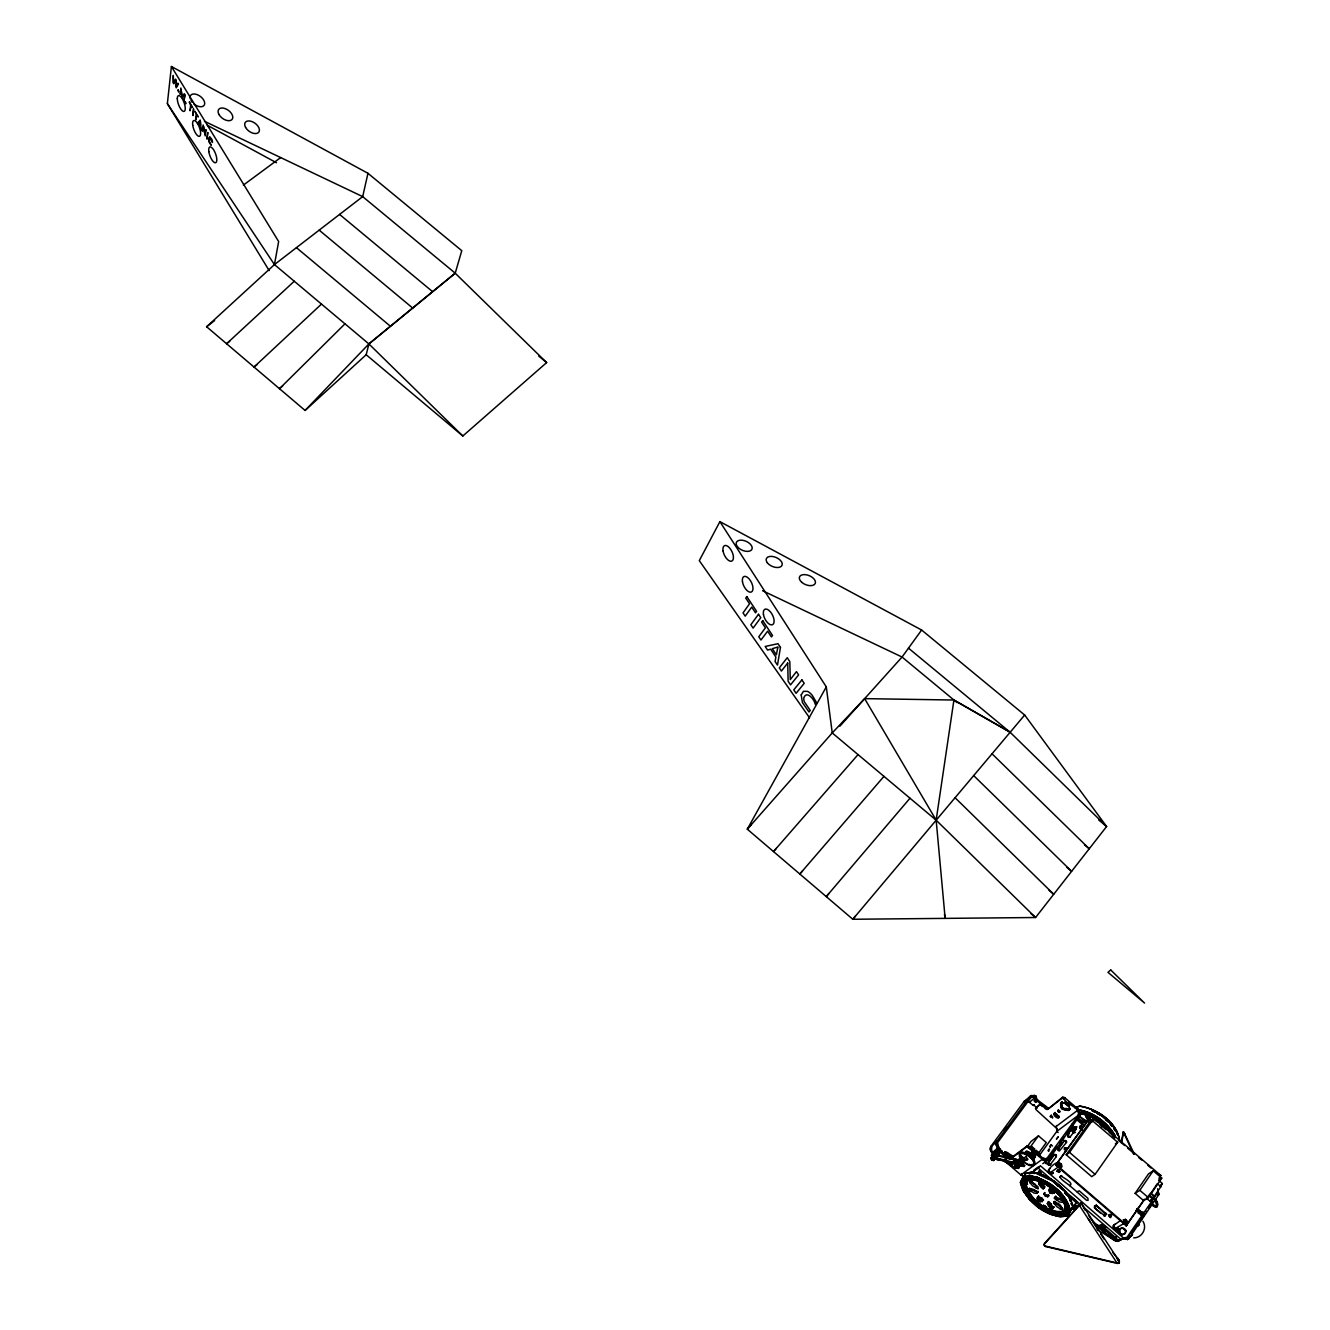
<?xml version="1.0" encoding="UTF-8"?>
<svg xmlns="http://www.w3.org/2000/svg" width="1330" height="1330" viewBox="0 0 1330 1330"><rect width="100%" height="100%" fill="white"/><g stroke="black" fill="none" stroke-linecap="round" stroke-linejoin="round"><path stroke-width="1.5" d="M1005.929 1159.261L1006.311 1160.608M1015.804 1165.296C1015.422 1158.979 1023.718 1164.066 1020.675 1165.895L1022.97 1164.049L1022.122 1162.902M1017.101 1163.052L1017.783 1164.531M1143.684 1200.674L1135.122 1193.342L1148.488 1173.908L1153.21 1170.816L1161.755 1178.114L1148.405 1197.665L1143.684 1200.674L1126.211 1225.728L1126.227 1223.8M1126.178 1221.023C1125.13 1225.844 1128.206 1219.677 1124.332 1219.909M991.482 1149.652L991.515 1148.289L991.482 1149.469M1016.785 1166.61L1018.863 1167.457L1020.742 1163.767M1021.989 1163.285L1019.927 1160.342L1014.707 1158.846M1032.313 1157.798L1030.484 1155.288L1026.361 1153.592C1029.353 1152.212 1032.778 1159.112 1032.329 1157.848M1021.124 1162.021L1021.839 1163.052M992.878 1157.582L992.895 1155.188M1019.196 1167.208L1017.55 1164.947M1152.445 1198.546L1151.115 1199.394M1017.832 1161.921L1018.148 1164.415M1121.622 1238.795L1128.405 1239.211L1158.829 1194.589L1157.782 1190.317M1148.904 1195.421L1147.657 1197.349M1019.827 1155.554L1019.877 1153.476L1021.59 1152.345C1027.142 1151.979 1039.545 1160.758 1032.479 1165.828L1029.753 1165.546L1023.186 1161.688L1028.622 1165.03M1028.007 1159.228L1026.178 1159.378L1027.458 1158.38M1019.495 1160.658L1020.991 1162.453M1075.172 1206.925L1074.507 1204.598M1075.82 1206.011L1073.642 1205.678M1157.782 1195.321L1158.912 1194.34L1158.463 1192.328M1020.659 1163.833L1020.692 1164.764L1018.448 1163.418M175.66 82.643L175.66 80.199L173.798 83.79L173.116 82.643L173.266 75.428L173.648 82.693L175.494 79.118L176.225 80.315L176.242 87.847L178.436 84.006L177.921 83.142L176.109 86.766L176.092 84.405M1066.477 1142.42C1067.458 1139.793 1062.105 1140.641 1065.147 1140.957L1066.477 1142.42L1059.412 1150.949L1058.364 1148.954L1064.366 1140.625M1040.476 1185.778L1042.604 1182.038L1041.905 1182.536L1041.257 1183.451L1043.884 1181.572M1115.82 1237.831L1114.257 1238.047L1098.946 1225.03M1076.219 1127.524L1075.704 1129.27L1074.341 1127.075M1056.352 1155.172L1055.821 1156.917L1055.471 1155.039L1053.709 1155.105L1047.974 1163.068L1048.339 1164.964L1050.584 1164.548L1048.821 1164.615L1048.306 1163.052L1054.507 1154.473M1142.304 1218.912L1142.337 1218.23M1020.858 1158.397L1019.96 1153.326L1021.59 1152.345C1027.192 1152.761 1034.674 1157.316 1034.723 1163.484M1026.261 1157.682L1027.392 1159.211M1048.107 1150.766C1051.831 1147.973 1047.209 1148.555 1048.772 1151.348M1116.402 1228.222L1117.499 1229.319L1114.291 1229.053L1113.227 1225.678L1119.993 1220.874M269.175 270.622L167.364 103.624L171.404 66.5L367.961 173.299L461.776 250.688L455.209 273.215L368.892 343.921L305.085 410.455L206.616 326.748L274.446 264.587L362.691 196.624L367.961 173.299M1088.522 1119.927L1088.638 1121.822M1058.713 1213.259C1043.884 1210.799 1028.04 1199.826 1025.031 1184.448M1034.208 1164.216L1033.127 1160.242L1030.667 1157.433L1024.133 1153.442L1019.428 1154.041L1020.193 1158.896M1038.165 1196.385L1038.979 1199.411L1043.551 1200.059M1057.051 1164.398L1057.383 1164.432C1064.283 1160.824 1058.464 1169.802 1059.611 1162.919M1059.943 1171.531L1058.929 1169.602L1056.984 1171.082M1017.766 1163.733L1018.198 1161.938L1021.191 1162.287M1059.278 1162.353C1054.74 1161.622 1041.706 1173.808 1052.629 1173.575M994.624 1154.457L996.054 1155.172M1055.588 1191.697L1050.933 1191.065L1050.135 1188.006M1081.972 1130.284L1079.594 1127.508L1081.822 1125.097M1095.737 1225.412L1115.97 1241.123L1118.43 1241.256L1124.149 1237.831L1128.621 1238.862L1126.543 1238.878C1122.57 1235.67 1120.226 1241.788 1116.601 1240.175L1119.079 1240.325L1117.981 1241.422L1115.172 1240.757L1097.2 1229.452M944.45 914.375L945.148 918.382L936.154 820.144L953.926 700.029L864.65 698.632L832.231 732.93L747.294 829.188L852.813 919.263L1035.571 917.517L1106.61 826.512L1024.665 715.025L921.624 630.021L719.896 521.626L699.297 560.645L809.554 717.801M1127.574 1221.505L1127.059 1223.151M1118.979 1230.533L1119.062 1232.029L1119.877 1228.737L1122.503 1228.305M1119.494 1230.2C1120.093 1240.624 1131.98 1229.402 1121.622 1227.873L1120.591 1228.421M1119.594 1229.502C1117.699 1235.387 1127.74 1236.385 1125.147 1230.1M1077.25 1191.663L1079.212 1190.815L1087.907 1198.297L1088.106 1200.375L1086.51 1200.275L1077.416 1192.295M1121.572 1143.152L1123.634 1131.73L1134.34 1154.141M1053.327 1172.711L1051.864 1172.894L1053.277 1172.661M1121.29 1141.522L1123.468 1131.78M1021.773 1162.054L1021.191 1161.306L1022.97 1164.049M1138.513 1223.101L1131.049 1233.575M455.209 273.215L546.63 362.591L462.823 435.991L368.892 343.921L274.446 264.587L278.652 241.528L171.404 66.5M1025.081 1152.611L1026.876 1151.265L1030.9 1152.911L1034.141 1156.385L1034.092 1158.912L1032.762 1159.228L1034.092 1158.912M1122.271 1238.812L1124.149 1237.831A7.564 6.268 56.3 0 1 1127.042 1237.698L1127.275 1237.748M1060.542 1103.983L1061.922 1101.689L1061.523 1106.427C1059.811 1111.764 1067.658 1108.705 1070.351 1108.888M1061.423 1102.753L1061.922 1101.689M1024.067 1157.748L1024.632 1158.596M996.569 1154.955L1007.425 1157.167L1007.126 1158.43L1004.915 1160.142L997.018 1158.098L995.389 1156.352L997.367 1156.867L998.099 1154.806M1058.397 1148.887L1058.447 1150.101M994.358 1156.485C996.951 1158.181 992.28 1154.29 992.396 1156.418M996.868 1156.169L991.316 1155.221L993.078 1157.981L992.629 1155.637L995.621 1157.649M305.085 410.455L366.182 354.744L368.909 343.905L455.226 273.182L362.691 196.624L204.521 121.313M1021.689 1162.52L1019.445 1164.964M1017.999 1163.451L1017.849 1161.755M1020.01 1163.318L1020.908 1163.6L1013.527 1160.259L1017.616 1164.315L1014.624 1164.116L1006.644 1162.054L1005.497 1160.292L1006.178 1157.931L1008.007 1157.316L1015.987 1159.361L1017.051 1160.209L1006.178 1157.931L1006.461 1159.544M1017.932 1163.368L1018.082 1163.916M1007.475 1160.791L1006.062 1161.905L1004.915 1160.142L1005.596 1157.782L1007.425 1157.167L1006.045 1158.896M1013.826 1161.107L1014.158 1159.976M1105.23 1215.553L1104.848 1213.642L1096.386 1205.379M993.976 1155.587L992.812 1157.05M996.004 1152.445L997.217 1152.379M1126.626 1221.771C1123.833 1221.672 1123.218 1219.643 1126.227 1222.104C1128.621 1219.843 1123.218 1218.28 1123.75 1221.422M1058.331 1164.648C1059.827 1160.807 1063.568 1166.476 1059.511 1166.327M1059.495 1163.717L1059.229 1165.413L1060.825 1165.911M1061.689 1166.975L1059.545 1163.717M1038.048 1196.601L1036.918 1198.829L1037.816 1201.007L1042.404 1201.672L1042.687 1199.211L1040.642 1197.449L1037.483 1197.416L1037.816 1201.007L1040.525 1201.938M1038.63 1195.803L1038.979 1199.411L1041.673 1200.325M1050.018 1188.222L1048.871 1190.483L1049.769 1192.694L1054.424 1193.326L1054.74 1190.832L1052.678 1189.053L1049.453 1189.037L1049.769 1192.694L1052.512 1193.625M1020.06 1158.497L1020.875 1157.366L1023.834 1159.029M1064.499 1147.94L1066.444 1149.918L1064.981 1147.74M1033.942 1100.575C1038.165 1105.363 1033.393 1099.079 1035.405 1099.627M1034.64 1099.627L1035.987 1102.304M1014.524 1165.446C1019.196 1167.939 1013.194 1162.719 1014.857 1166.476M1014.873 1166.493L1016.635 1166.726M1059.295 1117.034L1055.804 1115.172L1054.989 1112.462L1054.108 1113.676L1055.987 1117.3L1058.397 1118.247L1059.262 1116.502M1088.189 1120.641L1086.095 1116.685L1087.824 1113.875L1087.225 1115.338L1089.553 1119.345M1021.041 1161.09L1019.545 1161.04L1020.609 1161.073M1101.739 1126.826L1101.506 1123.119L1097.666 1122.304M1103.468 1123.784L1102.853 1125.263L1100.908 1125.629M1034.191 1151.963L1035.638 1152.279L1036.303 1150.45L1039.395 1153.11C1039.362 1155.521 1036.037 1154.623 1037.949 1153.16L1035.721 1151.248M1047.641 1109.386L1061.689 1098.497A2.278 1.064 37.1 0 1 1064.283 1099.295C1067.076 1104.964 1080.741 1107.441 1078.331 1115.288L1046.594 1158.846L1042.92 1158.214L1029.653 1146.809A2.311 1.031 37.5 0 0 1027.059 1145.961L1013.261 1156.385L1007.558 1152.811A2.278 0.998 37.8 0 0 1005.031 1151.963L1004.117 1153.21A2.278 0.998 37.8 0 1 1006.644 1154.058L1012.346 1157.632L1026.145 1147.225A2.311 1.031 37.6 0 1 1028.738 1148.089L1044.033 1160.641L1048.888 1159.228L1080.409 1114.773L1078.281 1109.253L1065.18 1098.065A2.278 1.064 37.1 0 0 1062.587 1097.267L1047.641 1109.386L1041.988 1105.912A2.244 1.031 37.4 0 0 1039.445 1105.114L1035.721 1108.056A2.228 1.031 37.5 0 0 1036.585 1110.151L1057.267 1129.004L1056.801 1131.398L1039.196 1155.704M1018.098 1163.684L1017.949 1162.27M1058.131 1132.545L1056.801 1131.398L1078.331 1115.288L1078.796 1112.861L1077.383 1110.484L1078.281 1109.253L1080.359 1115.005L1076.585 1118.779M999.146 1153.459L995.522 1150.916L994.923 1152.379M1057.084 1214.938L1064.399 1213.958L1067.175 1208.787L1064.998 1201.688L1067.175 1208.205L1064.831 1213.342C1048.456 1216.601 1018.73 1198.247 1025.596 1179.494L1031.565 1178.164L1040.193 1180.358L1049.852 1185.662M1022.105 1183.334L1024.383 1178.447C1033.343 1174.49 1042.388 1180.741 1049.968 1184.88M1038.78 1207.424L1048.871 1213.342L1058.231 1216.169L1065.613 1215.005L1068.539 1209.552L1066.394 1202.054L1059.993 1193.392L1049.985 1184.914L1059.461 1192.844L1066.028 1201.389L1068.505 1209.037L1065.613 1215.005L1059.029 1216.252L1049.669 1213.691M1025.081 1102.504L1024.034 1101.622L1025.264 1100.575L1027.89 1100.326L1024.034 1101.622L990.933 1146.327L990.218 1149.702L992.13 1152.977L998.714 1147.125L997.284 1144.432L997.833 1142.32L1031.033 1097.4L1034.191 1096.518L1035.804 1099.328A2.244 1.031 37.5 0 0 1037.051 1101.041L1046.211 1108.056M1048.439 1108.272L1037.766 1100.076A2.244 1.031 37.5 0 1 1036.519 1098.38L1036.22 1096.302L1034.374 1095.272L1029.985 1096.518L996.752 1141.423L996.054 1144.814L998.315 1150.167A2.278 0.998 37.9 0 0 999.595 1151.896L1007.309 1157.881M994.441 1154.523L994.059 1155.371C996.951 1153.359 993.527 1157.017 995.655 1155.138M1048.639 1212.395L1057.45 1215.055L1064.399 1213.958L1066.743 1208.82L1064.366 1201.722L1058.298 1193.808L1064.715 1202.337L1066.743 1209.402L1066.643 1208.538M1019.063 1160.608L1020.16 1157.516L1020.958 1158.197M1065.613 1215.005L1068.106 1209.552C1072.728 1196.169 1001.091 1152.927 1059.545 1194.008M1023.402 1159.128L1022.87 1158.197L1022.97 1159.078M1056.801 1131.398L1057.3 1129.336L1055.887 1126.676L1056.768 1125.463M1039.412 1207.873L1050.451 1214.29L1060.492 1217.033L1067.574 1215.72L1070.251 1209.868C1065.347 1191.813 1047.425 1179.145 1029.653 1175.62L1022.87 1177.15L1020.409 1182.337C1025.563 1201.555 1047.225 1219.294 1067.574 1215.72L1072.845 1206.842L1070.55 1198.796L1063.684 1189.486L1053.643 1180.841M1070.151 1212.046L1072.845 1206.194C1067.973 1188.139 1050.052 1175.471 1032.28 1171.996L1025.497 1173.542L1020.409 1182.437L1022.82 1190.433L1029.62 1199.56L1039.462 1208.056M1023.901 1159.095L1024.748 1160.724L1023.502 1162.62L1022.271 1162.852L1021.174 1160.758M1031.615 1152.395L1032.662 1150.882L1034.241 1151.447M1050.318 1116.452L1051.315 1114.989M1023.036 1178.796L1025.497 1173.542L1032.413 1171.996L1042.454 1174.606L1053.676 1181.057M1023.851 1177.033L1025.497 1173.542M1059.245 1116.468L1054.906 1113.476L1053.809 1114.307L1054.524 1115.887M1035.006 1157.649L1035.405 1156.801L1034.657 1157.349M1064.914 1110.035L1066.045 1108.306L1068.106 1109.104M1050.101 1213.093C1040.376 1207.54 1016.569 1193.974 1025.596 1179.494L1031.698 1178.214M1058.082 1110.068L1058.381 1112.129L1060.243 1111.298M1024.965 1184.997L1027.708 1179.693L1031.482 1178.862M1027.076 1181.04L1025.679 1183.999C1029.287 1198.845 1044.033 1209.103 1058.381 1212.228L1064.15 1211.131L1066.328 1206.975L1063.435 1212.145C1046.893 1215.254 1028.339 1200.342 1024.998 1184.299L1026.976 1180.691L1032.629 1179.477L1040.825 1181.605M1020.858 1165.712L1024.034 1166.493L1022.77 1163.467M1026.843 1182.387L1027.475 1184.498L1026.843 1182.303M1011.116 1159.295L999.695 1150.334L996.752 1141.423L995.987 1144.349L997.982 1148.106M996.752 1141.423L990.285 1147.674L990.767 1151.281L992.13 1152.977L991.931 1150.849L992.862 1151.996M1050.617 1185.313L1040.21 1179.477L1030.833 1177.05L1024.383 1178.447L1021.656 1183.883L1023.767 1191.181L1029.852 1199.544M1040.659 1173.708C1039.528 1169.718 1037.217 1174.473 1040.991 1173.243M1138.497 1223.184L1136.768 1225.13M1059.678 1112.429L1057.633 1110.683M1067.225 1104.016L1069.287 1105.097L1068.057 1103.368M1069.287 1105.097L1070.301 1103.617L1068.954 1102.138M1087.824 1113.875L1087.741 1117.001L1089.436 1119.212M1044.748 1193.077L1043.967 1194.29L1045.397 1196.252M1045.463 1196.302L1047.841 1196.468L1044.166 1193.891M1051.631 1191.846L1050.101 1189.619L1051.631 1191.813M1018.797 1163.151L1017.866 1162.071M1035.654 1155.304L1035.106 1156.402L1034.69 1154.972M1152.428 1198.579L1151.198 1200.375M996.087 1151.049L994.873 1151.065L994.89 1152.379M1057.666 1213.243L1063.435 1212.145C1070.667 1198.38 1049.769 1186.593 1039.91 1181.04C1028.539 1178.097 1026.61 1177.582 1039.91 1181.04M1121.439 1239.41L1121.988 1238.546L1121.207 1239.56L1083.634 1207.208M1067.574 1215.72L1070.251 1210.516C1066.012 1192.079 1047.591 1179.311 1029.786 1175.637L1022.87 1177.15M1122.67 1238.562L1127.408 1238.346M1052.595 1117.732L1050.384 1116.668M1033.343 1148.987L1036.236 1151.481M1032.911 1159.76L1033.094 1157.699L1032.529 1159.91M719.896 521.626L826.296 686.879L747.294 829.188L751.433 824.583M1040.642 1172.794L1039.212 1170.965L1038.547 1171.88M1068.123 1110.467C1073.061 1108.572 1065.579 1102.354 1062.371 1102.57L1060.559 1103.767L1061.523 1106.427L1060.642 1104.715M995.522 1158.347L994.092 1158.546L995.738 1157.565M1150.201 1196.119L1151.963 1197.632L1154.174 1196.535L1160.874 1186.626M995.937 1154.773L995.123 1153.841M991.598 1160.092C989.005 1157.931 994.441 1153.908 992.828 1157.748M1112.761 1252.444L1118.846 1259.876L1119.262 1263.035L1117.25 1263.4L1079.644 1205.795L1081.14 1202.918L1116.402 1257.016C1118.38 1257.947 1121.772 1264.082 1117.25 1263.4L1045.663 1246.526A2.195 1.829 -13.3 0 1 1044.732 1243.666L1081.656 1202.902L1069.669 1210.832A11.554 5.004 36.9 0 0 1069.47 1215.803M1100.475 1225.662L1101.589 1224.465M1109.868 1216.967C1113.21 1217.166 1108.688 1212.096 1109.336 1215.786M1059.943 1171.547L1058.929 1172.428M1160.458 1185.529L1161.256 1184.481M1088.804 1119.527L1090.068 1118.58M1045.663 1246.526L1045.53 1246.127A2.195 1.829 -13.3 0 1 1044.599 1243.284L1081.057 1203.151L1085.214 1210.217M1139.045 1221.256L1143.7 1214.423M1133.576 1229.552L1135.903 1226.144M1139.544 1221.705L1143.916 1215.288M1148.788 1208.189L1153.359 1201.456M1129.586 1236.983C1127.375 1239.66 1132.595 1235.088 1128.438 1236.9L1130.217 1236.052M1158.929 1178.347L1160.857 1175.521L1091.132 1116.053L1055.688 1165.113L1126.211 1225.728L1144.365 1199.161M1121.207 1239.56L1123.085 1238.313M1150.267 1200.475L1149.868 1201.439L1151.182 1200.408M1143.002 1211.78L1141.024 1215.387L1142.337 1215.055L1142.287 1213.542L1136.784 1208.721M1079.644 1205.795L1081.14 1202.918M1117.533 1229.302L1118.164 1228.238L1119.561 1229.585L1117.898 1228.77M1114.906 1237.116C1117.217 1237.166 1114.191 1239.76 1115.388 1237.366L1101.207 1225.096M1116.568 1237.1L1116.02 1236.418L1115.787 1237.798M1114.989 1239.361L1114.357 1240.308L1103.019 1231.68L1103.667 1230.749L1096.386 1224.481M1135.122 1193.342L1139.827 1190.317L1153.21 1170.816M1115.604 1228.322L1116.468 1229.236L1114.291 1229.053L1115.022 1228.006L1116.286 1229.219M1139.594 1221.522L1145.03 1213.625M1101.755 1225.795L1100.525 1225.977M1102.537 1225.562L1100.608 1225.462M1104.449 1230.516L1104.731 1232.162L1103.534 1232.046M1162.37 1184.116L1160.059 1186.493M1095.105 1174.324L1117.666 1142.254L1092.263 1120.591L1088.921 1123.035L1066.211 1154.756L1091.714 1176.651L1095.105 1174.324L1069.52 1152.379L1066.211 1154.756M1076.918 1201.954L1073.825 1206.343L1070.75 1203.683M1074.424 1207.191L1072.479 1206.21L1075.022 1207.091L1074.191 1205.063L1077.566 1202.303M1054.291 1201.306L1054.008 1203.168L1056.835 1206.709L1061.091 1209.269L1062.986 1208.804M1064.399 1213.958L1058.613 1214.523C1043.601 1211.065 1026.544 1200.126 1023.452 1184.166M991.532 1154.939L993.577 1153.409L997.683 1154.49M992.712 1153.542L993.577 1153.409L992.496 1153.825L992.961 1155.055M1063.252 1200.707L1057.932 1198.862L1055.804 1196.052L1054.175 1198.247L1059.678 1201.971L1062.105 1202.337L1064 1200.658M1051.265 1204.265L1048.688 1202.037L1047.325 1203.517L1051.781 1209.386L1054.191 1206.875L1052.928 1207.773L1050.883 1206.094L1048.522 1202.021L1051.265 1204.265L1053.044 1208.505L1051.781 1209.386L1049.736 1207.707L1047.342 1203.716L1048.489 1201.505M1049.769 1192.694L1050.933 1191.065L1050.018 1188.854M1047.641 1196.884L1048.788 1195.254L1046.959 1194.872M1102.354 1125.346L1102.055 1122.337M1039.777 1180.757L1038.63 1182.985L1041.058 1187.025L1043.102 1188.704L1045.064 1186.776M1069.52 1152.379L1092.263 1120.591M1057.865 1169.785L1057.633 1171.314M1037.816 1201.007L1038.979 1199.411M990.717 1158.081L993.892 1160.525L991.681 1160.159M1039.445 1179.959C1017.699 1174.789 1035.006 1177.499 1039.977 1181.256L1038.63 1182.786L1039.196 1184.648L1043.102 1188.704L1044.366 1187.79L1044.166 1185.878L1039.977 1181.256L1042.57 1183.501M1088.622 1113.526L1086.111 1116.884L1088.322 1120.758M1077.815 1117.599L1082.72 1121.789L1085.978 1121.888M1064.931 1151.68L1067.292 1148.389M1060.791 1167.624L1055.688 1165.113L1091.132 1116.053M1029.62 1188.006L1028.605 1189.369L1034.025 1193.06L1036.402 1193.392L1038.264 1191.713M1057.3 1146.46L1045.879 1162.287L1044.665 1162.204M1059.578 1143.285L1064.083 1137.034M1066.344 1133.908L1071.98 1126.078M1046.378 1162.719L1045.563 1163.534L1045.879 1162.287A2.461 1.097 37.3 0 0 1045.114 1161.722M1057.899 1149.253L1062.736 1142.553M1073.609 1127.474C1068.156 1131.315 1066.56 1138.912 1069.387 1137.117C1065.912 1133.908 1072.728 1127.025 1075.322 1126.759M1050.101 1164.897L1056.319 1156.568M1070.151 1137.067C1067.957 1137.699 1068.14 1132.961 1067.907 1136.635L1069.819 1137.35L1076.203 1128.904M1017.55 1162.437L1018.763 1162.387M1024.383 1178.447L1021.656 1183.983L1023.901 1191.431L1030.235 1199.943M1025.596 1179.494L1031.249 1178.779M1041.988 1159.494L1042.92 1158.214L1045.713 1159.128L1047.508 1158.048L1048.888 1159.228L1045.729 1160.89L1041.988 1159.494L1020.875 1174.955L1004.35 1160.691M1038.896 1167.208L1032.263 1172.462L1039.362 1166.759M1030.401 1183.401L1029.437 1181.173L1034.973 1184.049L1038.098 1188.654L1032.562 1185.778L1029.736 1182.22L1030.018 1180.375M921.624 630.021L902.056 657.037L839.912 726.163M1024.034 1166.493L1024.948 1165.246L1021.773 1164.448M1020.875 1174.955L1023.435 1176.136L1020.875 1174.955L1021.789 1173.708M1069.902 1109.503L1068.389 1110.467L1065.147 1109.519L1067.209 1110.334M1013.477 1162.669L1017.467 1164.914M1054.191 1113.426L1056.186 1114.74L1056.253 1116.552L1054.54 1112.944M1036.186 1152.977L1029.902 1147.574L1038.464 1135.837L1046.278 1142.553L1037.749 1154.324L1039.395 1153.11M1017.35 1167.707L1016.02 1167.092L1015.305 1168.072L1003.119 1160.591M1030.368 1147.956L1029.686 1148.472L1031.548 1146.344L1034.624 1149.004L1032.812 1149.702M1031.249 1148.704L1031.831 1147.906L1034.042 1149.802M1026.028 1154.091L1030.135 1155.77L1031.947 1159.195L1030.484 1155.288M1020.027 1157.682L1019.345 1154.191L1021.59 1152.345M1026.145 1147.225L1027.059 1145.961M1061.689 1098.497L1062.587 1097.267M1027.442 1146.41L1031.099 1141.406L1038.464 1135.837M1021.174 1155.753L1020.077 1157.233L1020.958 1157.798M1028.738 1148.089L1029.653 1146.809L1031.199 1148.671M1064.283 1099.295L1065.18 1098.065M1092.213 1121.705L1091.764 1120.143L1092.229 1121.639M1009.803 1156.784L1010.717 1155.521M1045.097 1108.588L1045.995 1107.375L1042.87 1104.698A2.244 1.031 37.4 0 0 1040.343 1103.917L1035.721 1108.056M1012.346 1157.632L1013.261 1156.385M997.766 1147.491L1002.039 1151.182L1000.958 1152.645L998.248 1149.752L999.046 1149.187L998.315 1150.167M1039.445 1105.114L1040.343 1103.917M1006.644 1154.058L1007.558 1152.811M1041.988 1105.912L1042.87 1104.698M1027.857 1101.589L1029.536 1102.354L1030.235 1101.406M994.873 1151.065L993.942 1153.758L995.089 1153.825M1027.126 1101.456L1029.536 1102.354L1036.22 1096.302L1031.216 1095.471L1024.034 1101.622M1035.804 1099.328L1036.519 1098.38M1000.492 1148.871L998.897 1150.55M1036.951 1107.674L1033.227 1104.681M1033.493 1105.596L1034.191 1104.648M999.595 1151.896L999.827 1150.965M1037.051 1101.041L1037.766 1100.076M993.892 1160.525L995.123 1158.33L992.928 1156.369M1004.25 1130.666L1006.694 1127.358M1133.858 1230.649L1133.975 1229.834M1021.656 1165.645L1020.675 1165.895M1146.144 1212.029L1145.995 1211.131M1066.361 1149.968C1069.154 1145.33 1060.359 1149.386 1066.228 1150.151M1157.615 1188.754L1158.264 1191.846L1126.51 1238.031A7.564 6.268 56.3 0 0 1123.634 1238.164L1040.392 1165.745L1039.096 1167.025M1061.756 1166.876L1060.875 1165.462M992.845 1157.2L992.363 1156.202L992.978 1157.881L993.842 1155.654L993.41 1157M1036.402 1193.392L1037.683 1192.528L1035.438 1190.55L1029.054 1188.804L1031.166 1191.58M993.676 1157.167L994.009 1157.898C993.261 1155.604 994.491 1160.076 995.821 1158.098M992.612 1156.767L993.693 1155.936M995.189 1158.779L994.109 1159.029M1062.105 1202.337L1063.435 1201.472L1061.174 1199.477L1054.64 1197.682L1056.785 1200.491M995.987 1152.312L997.234 1150.816M855.456 916.121L852.813 919.263L1024.665 715.025M1015.804 1164.814C1017.982 1164.964 1014.308 1164.448 1017.068 1162.836M1039.694 1166.626L1038.231 1168.122L1080.509 1204.514M1013.66 1160.275L1014.857 1158.862M1013.527 1160.641L1014.64 1159.012M995.355 1159.344L994.325 1158.862L999.279 1160.359L1000.459 1158.962M996.32 1155.803L997.5 1154.407M997.367 1156.867L998.248 1155.005M909.986 798.216L826.263 896.603L828.923 893.494M1019.661 1163.434L1019.894 1164.282L1020.625 1163.251M883.951 776.371L799.812 874.026L802.539 870.901M858.033 754.609L773.495 851.566L776.238 848.457M995.572 1158.164L994.491 1158.43M1147.64 1197.366L1146.344 1198.347M1154.174 1196.535L1150.516 1193.609M345.002 323.822L279.5 388.693L282.642 385.999M999.512 1150.516L998.73 1150.001M321.478 304.088L254.03 367.03L257.189 364.503M294.262 281.245L226.599 343.722L229.791 341.228M995.655 1157L995.472 1158.181M1049.769 1146.776C1053.726 1143.418 1048.389 1145.379 1050.451 1147.358M999.428 1160.359L995.389 1156.352M1027.059 1100.808L1031.93 1096.651L1035.505 1097.25M1050.584 1164.548C1047.159 1165.928 1047.142 1161.373 1050.168 1164.88M1138.048 1226.027C1141.207 1221.505 1137.798 1227.59 1136.951 1225.096M1127.674 1237.898L1128.488 1238.529M1132.445 1234.273C1128.322 1238.014 1134.939 1234.572 1131.348 1233.326M1004.915 1160.142L1005.879 1159.394M206.616 326.748L214.645 320.547M1000.875 1152.079L1002.039 1151.182M1002.587 1153.825L1005.031 1151.963M1055.887 1126.676L1077.383 1110.484M1029.902 1147.574L1031.548 1146.344M1072.612 1124.881L1073.111 1125.296M1020.492 1165.429L1019.561 1165.645M1036.319 1154.357L1037.949 1153.16M1073.958 1128.821C1070.55 1130.966 1076.419 1125.114 1076.386 1128.023M1077.034 1126.876L1071.598 1130.882L1074.158 1133.06M243.357 185.119L280.68 157.572M1058.863 1150.649L1057.965 1150.5M1033.659 1170.317L1038.165 1167.042M1042.753 1163.684L1048.888 1159.228M1055.471 1155.039L1056.502 1155.687M1043.102 1188.704L1044.366 1187.79M1059.096 1163.733L1057.4 1164.531M1048.572 1171.165L1049.486 1173.276L1058.165 1167.075M1057.882 1169.918L1059.445 1169.901M1056.984 1171.132L1058.58 1172.162M1061.323 1176.202C1061.739 1176.701 1075.105 1183.55 1069.669 1185.595C1068.722 1184.564 1055.156 1176.036 1061.822 1175.853M1051.781 1209.386L1053.044 1208.505M1115.371 1143.85L1117.666 1142.254M1020.841 1157.366L1019.295 1156.136L1020.675 1157.848M1075.837 1205.745L1074.125 1206.41L1075.737 1205.329M1076.269 1205.662L1073.842 1205.795M1100.558 1213.143L1094.357 1207.64L1094.557 1206.027L1096.651 1205.811L1095.089 1205.678L1094.839 1207.258M1094.756 1208.139L1104.449 1215.587L1105.247 1214.14M1160.857 1175.521L1157.167 1173.276M1106.776 1214.323C1105.28 1210.666 1105.546 1218.081 1103.983 1215.304M1158.596 1180.142L1161.755 1178.114M1110.617 1214.672L1111.714 1215.437L1110.899 1216.667M1111.132 1214.34L1108.738 1214.988L1110.284 1216.634M995.588 1157.832L994.125 1158.33M1114.291 1229.053L1124.681 1223.085M1141.955 1213.143L1142.803 1215.022L1135.953 1210.367M1129.951 1235.337L1131.082 1236.268M1141.14 1214.805L1138.014 1212.91M1124.382 1228.754L1122.52 1228.322M1021.157 1164.498L1020.293 1165.03L1018.847 1163.168M1027.309 1160.059L1026.228 1158.846M1018.98 1162.486L1020.509 1161.688M1034.64 1164.166L1030.285 1164.814M1032.479 1165.828L1034.125 1164.897L1034.324 1162.869C1032.196 1157.582 1026.827 1153.326 1021.058 1153.06M999.246 1151.497L1000.326 1150.899M1020.559 1164.049L1020.409 1163.833M1022.221 1158.663L1022.87 1158.197M1050.035 1168.571L1049.154 1169.452M1122.886 1132.046L1124.931 1133.759M1051.315 1172.595L1052.811 1173.409M1154.889 1198.596C1158.53 1201.971 1158.28 1210.849 1152.212 1204.382L1157.167 1206.327L1155.155 1200.724M1023.402 1158.846L1023.003 1158.48M1038.364 1191.497L1035.172 1191.447L1030.966 1188.937M1054.673 1154.423L1055.954 1154.689M1074.058 1127.142L1074.823 1127.125M1055.688 1165.113L1057.017 1164.664M1015.887 1164.265L1016.452 1163.501L1010.467 1161.955M999.113 1159.527L999.977 1159.245M1045.995 1107.375L1048.522 1108.173M1005.497 1160.292L1013.477 1162.353L1015.854 1161.622M1050.434 1116.203L1052.595 1117.682L1050.866 1116.153M995.704 1157.549L995.106 1158.264M1105.396 1215.537L1104.449 1215.587M1074.69 1107.524L1079.844 1106.161C1097.35 1108.937 1116.468 1121.805 1119.527 1139.976C1116.768 1122.454 1097.483 1108.821 1079.977 1106.178L1074.707 1107.524M1070.185 1103.867L1068.888 1103.584M1090.251 1120.043L1091.664 1120.276M1065.812 1108.804L1063.302 1108.256M1074.274 1129.901L1073.709 1130.982M1064.15 1211.131C1047.624 1214.24 1029.054 1199.328 1025.713 1183.301L1027.708 1179.693L1031.432 1178.995M1031.731 1152.146L1033.826 1153.941L1031.731 1152.777M1019.229 1160.242L1020.409 1160.325M1061.041 1102.919L1064.432 1103.069L1069.054 1106.826M1054.108 1113.676L1056.801 1114.141M1080.642 1113.543L1089.104 1115.621M1029.054 1173.875L1033.892 1172.811L1043.252 1175.238M1059.029 1193.575L1065.962 1202.669L1067.89 1210.051M1034.125 1173.492L1034.457 1173.542M1073.825 1207.208L1074.79 1207.191M1058.431 1215.487L1066.045 1214.39L1058.663 1215.553L1049.303 1212.744L1039.129 1206.825M1026.976 1180.691C1043.668 1176.867 1061.523 1192.328 1065.596 1207.939M993.011 1156.851L991.997 1156.335L992.28 1157.765M1124.848 1223.051L1125.629 1222.486M1113.759 1225.529L1114.44 1226.908M1122.603 1221.838L1125.114 1223.816M1049.486 1173.276L1051.864 1173.476L1049.486 1173.276L1049.287 1170.949M1029.054 1188.804L1033.543 1189.402L1037.683 1192.528M1115.388 1229.685L1119.395 1231.081L1116.601 1228.122L1118.114 1228.188M1090.317 1120.01L1091.88 1120.508M1080.741 1129.669L1081.805 1129.768M1089.237 1118.979L1090.118 1118.846M1049.453 1189.037L1054.108 1189.668L1055.023 1191.88M1054.64 1197.682L1059.245 1198.297L1063.435 1201.472M1037.483 1197.416L1042.055 1198.064L1042.969 1200.242M1035.737 1152.279L1034.374 1152.063M1133.725 1237.848C1142.005 1238.08 1147.524 1228.072 1142.886 1221.223M1023.368 1159.843L1024.017 1159.81M993.71 1154.257L994.724 1155.271M1024.449 1159.86L1026.727 1159.876L1023.285 1159.627M1058.63 1172.179L1058.946 1170.25M1079.927 1128.605L1081.473 1128.671L1080.276 1128.156M1025.995 1154.074L1030.135 1155.77M1016.752 1164.598L1015.688 1164.398L1016.702 1164.914M1124.648 1223.899L1126.211 1225.728L1125.18 1223.933M1115.155 1224.265L1113.825 1224.747L1114.374 1225.429M1125.363 1219.061L1124.831 1219.843M1123.551 1223.267L1124.848 1223.367M1061.323 1175.57L1060.043 1177.366M1080.426 1125.479L1081.922 1126.011M995.189 1156.701L995.505 1157.499M1104.848 1213.642L1106.244 1213.841L1095.953 1205.013L1098.78 1207.773M1064.565 1140.824L1065.962 1142.021M1104 1215.936L1105.562 1215.421L1105.762 1213.808M1074.889 1126.693L1075.837 1127.042M1087.258 1113.742L1081.074 1112.329C1094.706 1114.623 1106.676 1124.665 1113.243 1136.435M1040.21 1173.742L1038.447 1172.229M1117.1 1263.001L1118.779 1262.918L1117.167 1263.201M1087.807 1114.075L1079.312 1112.196L1091.814 1116.186M1078.863 1112.761L1087.375 1114.673L1092.08 1117.316M1048.007 1108.306L1046.893 1107.957M1047.109 1109.519L1045.995 1109.17M1068.023 1103.351L1067.209 1103.983M1081.706 1113.41L1091.381 1116.768M1080.226 1113.459L1088.406 1115.338M1057.716 1165.579L1058.68 1165.812L1058.331 1164.714M1045.53 1246.127L1115.105 1262.536M1012.745 1156.502L1011.615 1156.136M1011.831 1157.765L1010.7 1157.383M1064.981 1140.442L1066.51 1141.788M1023.518 1161.323L1024.25 1161.306M1089.935 1109.021L1091.564 1109.436M997.683 1155.753L1005.596 1157.782M1040.858 1172.827L1039.079 1171.231M1015.588 1163.8L1017.616 1164.315M997.134 1159.012L1006.062 1161.905M1054.657 1204.332L1053.726 1202.121L1059.312 1205.03L1062.421 1209.618L1059.661 1208.654M1073.975 1208.189L1073.46 1209.17M1074.308 1129.901L1075.421 1130.317M1052.961 1207.923L1050.351 1206.493M1049.387 1212.727L1059.445 1215.637M1018.481 1163.434L1019.827 1164.664M1038.946 1174.839L1049.32 1179.461M1034.624 1149.004C1030.717 1148.039 1036.968 1153.858 1036.303 1150.45M1079.86 1126.211L1080.908 1127.607M1098.763 1122.271L1101.506 1123.119M1083.817 1120.242L1086.543 1121.107L1078.929 1116.053M1082.72 1121.789L1085.43 1122.67L1079.611 1116.252M1050.933 1191.065L1053.676 1191.996M991.897 1158.23L990.9 1158.048L993.776 1159.96M1029.437 1181.173L1032.163 1182.121M1035.372 1187.69L1038.098 1188.654L1037.151 1186.427M1053.726 1202.121L1056.469 1203.101M1019.428 1160.741L1020.758 1161.506M1037.949 1186.709L1033.726 1184.166L1030.9 1180.624M1062.238 1207.657L1057.982 1205.096L1055.156 1201.539M1029.137 1164.315L1030.235 1164.797M762.539 590.703L902.056 657.037L957.085 702.639M1048.605 1164.382L1046.045 1163.168L1049.071 1164.781M1021.556 1157L1023.901 1157.665M1027.89 1153.143L1032.961 1157.499M1097.516 1118.331L1087.508 1113.077L1081.49 1111.747C1095.471 1114.706 1109.353 1124.748 1114.424 1138.297C1113.609 1130.417 1101.539 1121.639 1098.164 1118.746M1094.59 1117.649L1097.383 1119.129M1093.16 1117.715L1096.951 1119.71M995.222 1154.44L995.355 1155.837M1075.388 1132.512L1074.224 1131.68M1090.766 1109.12L1101.09 1114.656M1092.179 1110.683L1095.022 1112.196M1100.758 1115.321L1096.435 1112.961L1101.024 1115.554M1087.408 1113.792L1097.832 1119.428M1092.828 1117.549L1106.078 1127.408L1108.488 1130.716L1106.078 1127.408M207.38 125.303L276.474 162.742M1052.579 1116.701L1051.332 1115.654M1043.801 1183.185L1049.403 1186.26M1077.948 1206.177L1076.618 1205.828L1076.901 1206.875M1033.959 1152.645L1032.546 1151.165M1021.074 1158.679L1019.944 1158.048M1050.401 1206.51L1053.111 1208.006M1093.327 1110.417L1101.722 1115.089L1109.021 1121.456M1091.78 1110.417L1095.105 1112.262M1093.726 1118.197L1105.895 1127.524M1104 1230.998L1105.413 1231.048L1103.667 1230.749M1103.351 1231.929L1104.764 1231.979L1092.462 1220.94M1044.299 1176.551L1053.626 1181.938M1096.136 1206.16L1099.794 1208.305M1091.298 1122.054C1087.441 1117.117 1097.832 1122.138 1089.918 1120.342L1091.099 1121.971M1009.054 1162.819L1012.546 1164.964M1097.4 1120.01L1105.629 1127.242M1109.852 1236.102L1113.276 1238.28M1049.353 1171.68L1052.013 1173.858M1020.326 1160.625L1018.863 1159.893L1017.683 1161.306L1019.129 1162.038M1024.748 1160.724L1023.518 1160.126M1069.636 1185.579L1077.4 1192.245M1074.773 1206.21L1074.158 1207.141M908.49 648.159L1009.985 732.132L1106.61 826.512L1098.63 819.895M538.75 356.058L546.63 362.591M339.582 214.429L432.616 291.686M1084.499 844.816L1089.237 848.756L991.914 753.678M319.183 230.14L412.666 308.028M1066.843 867.36L1071.614 871.333L973.593 775.506M296.44 247.663L390.422 326.266M1049.004 890.285L1053.726 894.259L955.007 797.668M1030.816 913.511L1035.571 917.517L936.121 820.161L832.231 732.93L826.296 686.879M366.182 354.744L462.823 435.991M1029.985 1096.518L1031.033 1097.4M1029.536 1102.354L1032.878 1105.164M1058.198 1193.675L1049.536 1186.36L1058.68 1194.174M1052.928 1207.773L1048.489 1201.904M1022.055 1158.463L1021.789 1157.599M990.933 1146.327L991.981 1147.225M1101.34 1115.737L1108.655 1122.038M1097.749 1119.345L1106.959 1127.208L1113.193 1135.77M1090.583 1116.468L1096.768 1121.739M1099.877 1124.382L1106.061 1129.669M1109.153 1132.312L1115.355 1137.599M1118.447 1140.242L1124.648 1145.529M1127.74 1148.172L1133.941 1153.459M1138.58 1157.416L1141.689 1160.059M1147.873 1165.346L1150.965 1167.989M1158.812 1180.475L1162.337 1183.484M1078.331 1115.288L1079.694 1116.452M1160.874 1186.809L1157.349 1183.617L1150.949 1193.16L1154.49 1196.169M1078.248 1119.744L1084.549 1125.114M1076.352 1119.328L1082.454 1124.548M1063.252 1108.223L1061.772 1106.693L1061.54 1103.501M1158.646 1194.772L1157.782 1192.761M1059.278 1110.916L1058.464 1109.935M1150.384 1196.9L1152.162 1198.413M1139.827 1190.317L1148.405 1197.665M1146.61 1198.33L1150.151 1201.356M1137.316 1208.388L1142.487 1212.81M1055.338 1196.634L1057.932 1198.862M1051.166 1144.847L1052.512 1146.011M1061.872 1165.762L1061.373 1164.116M1123.202 1219.693L1126.46 1220.059L1126.078 1222.835M1060.259 1166.31L1059.727 1166.393M1059.179 1166.227L1060.625 1167.474M1056.236 1164.714L1126.793 1225.362M1037.35 1153.958L1038.231 1154.706M1108.804 1216.052L1110.65 1217.648M1126.194 1231.015L1123.501 1228.704L1124.864 1230.333M1126.543 1238.878L1127.541 1239.743M1070.018 1195.803L1076.053 1201.007M1053.526 1181.921L1061.34 1188.638M1102.869 1225.096L1105.795 1227.607M1064.831 1192.827L1076.918 1203.234M1042.554 1182.885L1041.689 1181.489M1057.782 1203.035L1060.841 1205.662M1039.844 1207.274C1032.978 1201.522 1024.665 1195.121 1022.82 1185.795M1110.234 1122.52L1116.635 1131.315L1117.449 1134.557M1106.178 1119.927L1108.755 1122.171M1110.035 1123.285L1111.88 1125.845M1105.928 1119.744L1108.355 1121.855M1053.942 1182.137L1058.613 1186.227M1053.875 1182.104L1058.83 1186.476M1060.126 1187.624L1062.736 1189.918M996.203 1155.055L995.804 1154.224L996.752 1155.188M1034.358 1202.536L1030.384 1199.028M1039.212 1206.825L1030.6 1199.228M1027.691 1153.06L1024.682 1153.609L1025.812 1152.744L1029.254 1153.792L1033.127 1157.782M1019.827 1155.404L1021.041 1156.518M1113.177 1226.26L1113.476 1228.039M1116.568 1229.485L1119.86 1232.611L1116.851 1229.618M1017.683 1166.161L1018.547 1168.388L1015.305 1168.072L1018.547 1168.388L1017.3 1165.712M992.878 1158.862L993.71 1159.843M1023.119 1160.708L1023.834 1161.406L1023.119 1160.442M1021.29 1156.335L1022.554 1157.798M1116.917 1258.38L1118.746 1261.156M1116.003 1238.213L1118.43 1241.256L1115.887 1237.931M1058.63 1193.06L1064.798 1201.106M1055.422 1114.673L1054.69 1113.177M1031.066 1199.776L1025.114 1191.747L1022.986 1184.731M1033.892 1172.811C1046.959 1175.122 1059.412 1183.368 1066.976 1194.456M1015.389 1165.246L1016.718 1166.526L1015.821 1165.346M1063.019 1189.103L1069.42 1197.765L1070.401 1201.189L1069.087 1197.366M1064.648 1192.495L1066.544 1195.072M1029.653 1146.809L1030.717 1148.255M1060.093 1194.423L1062.304 1197.432M1109.553 1122.919L1111.88 1126.111M1110.301 1122.503L1116.518 1131.065L1117.416 1134.507M1115.155 1135.554C1106.926 1122.221 1093.144 1111.78 1077.4 1109.669C1093.144 1111.897 1107.674 1122.304 1115.205 1136.169M1033.626 1155.654L1027.043 1151.281L1025.563 1151.581L1025.214 1153.359M1109.918 1123.301L1111.996 1126.227M167.364 103.624L274.446 264.587M997.018 1158.098L998.148 1159.843M1088.505 1215.254L1091.863 1220.408M1092.911 1222.004L1098.514 1230.599M1100.641 1233.841L1104 1239.011M1088.356 1218.962L1090.617 1222.436M1013.477 1162.353L1014.624 1164.116M1008.007 1157.316L1009.154 1159.078M1154.141 1198.962C1160.342 1202.652 1157.881 1210.998 1151.896 1204.864L1156.967 1206.958L1157.449 1204.165M1078.763 1204.98L1078.447 1204.797M1019.013 1166.111L1018.298 1167.84L1019.262 1167.408L1018.63 1165.413M864.65 698.632L936.154 820.144M1117.865 1259.577L1118.962 1261.854M1124.349 1134.024L1133.759 1154.407M1061.473 1207.424L1062.421 1209.618M1084.532 1120.442L1085.43 1122.67M998.647 1152.827L996.503 1151.996M1026.045 1181.107L1027.126 1184.249M1061.656 1106.311L1061.772 1105.363L1060.775 1107.541M1025.214 1181.489L1026.012 1184.166M1035.305 1156.003L1035.106 1156.402A5.204 2.311 37.5 0 0 1034.873 1155.354M999.163 1153.476L998.165 1156.102A2.843 1.247 38 0 0 996.137 1152.827A2.843 1.247 38 0 0 993.793 1153.492M1125.895 1223.949L1126.211 1225.728M1048.456 1169.951L1048.672 1172.262M190.24 98.919A8.396 4.954 36.6 0 1 197.389 94.713A8.396 4.954 36.6 0 1 204.471 104.738A8.396 4.954 36.6 0 1 193.648 103.74M192.135 102.227A8.396 4.954 36.6 0 1 190.971 100.581M1036.885 1108.339A2.228 1.031 37.4 0 1 1036.602 1106.843M1019.196 1160.259A2.893 1.264 37.6 0 1 1020.393 1158.812A2.893 1.264 37.6 0 1 1023.635 1161.539A2.893 1.264 37.6 0 1 1021.905 1162.536M1048.539 1195.121A2.71 1.18 37.3 0 1 1047.009 1196.235A2.71 1.18 37.3 0 1 1044.216 1193.359M1044.449 1192.811A2.71 1.18 37.3 0 1 1044.981 1192.678M1072.329 1123.966A2.427 1.114 37 0 1 1073.111 1124.515M1058.198 1136.934L1056.502 1139.012L1058.198 1136.934M208.544 138.503L209.126 142.26L211.27 145.269L209.226 141.279L209.708 137.821L212.468 142.443L212.335 140.997A3.209 1.147 69.8 0 0 211.803 139.317L209.774 136.707L208.544 138.503M787.709 663.038L788.125 681.243L790.519 684.884L798.599 674.875L796.454 671.633L790.269 679.613L789.821 661.625L787.244 657.718L779.297 667.86L781.408 671.068L787.709 663.038M801.209 694.908L802.422 702.556L808.989 711.982L810.253 710.486L804.234 701.642A7.864 3.84 62.2 0 1 803.902 697.618C806.994 689.954 814.658 700.029 815.34 704.451L816.703 702.822L812.281 695.407A12.086 5.919 62.2 0 0 807.559 691.384L803.47 691.301L801.209 694.908M780.461 647.444L777.485 665.1L775.074 661.459L775.889 657.087L770.685 649.206L767.576 650.087L765.182 646.463L777.967 643.687L780.461 647.444M777.668 647.959L776.371 654.826L772.314 648.691L777.95 646.979L777.668 647.959M205.286 132.518L204.92 134.38L203.158 124.987L201.911 130.423L202.409 131.238L203.507 126.333L205.202 135.876L205.967 129.625L205.286 132.518M181.163 89.592L180.182 94.364L180.863 88.029L182.011 96.624L184.288 93.715L185.169 95.162L183.989 100.698L184.571 94.879L182.16 97.672L181.163 89.592M178.137 89.875L178.619 91.787L178.137 89.875M185.252 101.695L185.734 103.59L185.252 101.695M189.359 102.094L190.622 104.954L190.074 110.789L191.154 105.851L192.684 107.614L189.359 102.094M193.565 109.077L192.883 115.444L193.565 109.077M194.961 111.404L196.242 114.28L195.676 120.082L196.774 115.161L198.303 116.94L194.961 111.404M207.746 132.584L207.014 138.885L207.746 132.584M1040.359 1179.943L1040.675 1183.55L1044.266 1187.091L1040.359 1183.018L1040.359 1179.943M994.275 1155.188L994.79 1156.086L994.275 1155.188M993.094 1156.502L992.513 1157.383L993.094 1156.502M200.348 121.013L199.101 122.676L200.481 124.97L200.348 121.013M746.828 596.605L745.764 598.118L749.538 603.803L743.038 612.881L745.199 616.156L751.716 607.112L755.49 612.831L756.587 611.351L746.828 596.605M758.499 614.261L750.851 624.734L753.096 628.126L760.76 617.669L758.499 614.261M762.722 620.628L761.625 622.107L765.415 627.843L758.782 636.754L760.96 640.046L767.61 631.168L771.417 636.92L772.531 635.457L762.722 620.628M1150.633 1193.525L1148.222 1196.651L1150.733 1193.426M801.907 679.896L793.794 689.854L796.072 693.312L804.201 683.354L801.907 679.896M198.885 123.008L198.037 123.989L197.522 123.141L200.198 120.066L201.079 129.027L198.885 123.008M1110.733 969.969L1107.957 972.33L1144.565 1003.086L1110.733 969.969M999.146 1154.756L998.265 1154.856L999.146 1154.756M1030.268 1177.649L1023.95 1179.062L1030.401 1177.649M1026.295 1156.651L1025.347 1156.551L1026.361 1156.668M1066.411 1102.437L1065.247 1101.822L1066.411 1102.437M1121.789 1234.988L1119.328 1232.943L1121.705 1234.988M1046.544 1206.992L1043.535 1205.296L1046.544 1206.992M1009.985 732.132L953.926 700.029L1009.952 732.148M1088.871 1116.119L1087.508 1115.089L1090.051 1117.266L1088.871 1116.119M1054.79 1114.773L1053.842 1113.908L1054.79 1114.773M1116.103 1131.647L1113.725 1128.389L1116.136 1131.764M723.055 550.969A8.545 4.173 64.5 0 0 731.799 561.094A8.545 4.173 64.5 0 0 729.638 547.993A8.545 4.173 64.5 0 0 723.055 550.969M742.473 581.825A8.579 4.206 64 0 0 751.317 592.05A8.579 4.206 64 0 0 749.206 578.999A8.579 4.206 64 0 0 742.473 581.825M763.437 614.377A8.612 4.239 63.5 0 0 772.364 624.751A8.612 4.239 63.5 0 0 770.303 611.734A8.612 4.239 63.5 0 0 763.437 614.377M737.385 546.663A8.529 4.888 23.7 0 0 751.317 550.138A8.529 4.888 23.7 0 0 743.819 540.512A8.529 4.888 23.7 0 0 737.385 546.663M767.344 562.806A8.529 4.871 23.1 0 0 781.325 566.297A8.529 4.871 23.1 0 0 773.927 556.738A8.529 4.871 23.1 0 0 767.344 562.806M801.79 582.341A8.529 4.854 22.5 0 0 815.24 583.438A8.529 4.854 22.5 0 0 805.115 574.626A8.529 4.854 22.5 0 0 801.79 582.341M218.984 114.513A8.362 4.971 36.1 0 0 231.753 119.783A8.362 4.971 36.1 0 0 225.585 108.761A8.362 4.971 36.1 0 0 218.984 114.513M177.289 98.62A8.412 2.959 70.1 0 0 183.341 111.404A8.412 2.959 70.1 0 0 183.208 100.465A8.412 2.959 70.1 0 0 177.289 98.62M245.568 127.397A8.346 4.988 35.7 0 0 258.336 132.667A8.346 4.988 35.7 0 0 252.284 121.695A8.346 4.988 35.7 0 0 245.568 127.397M192.734 125.286A8.429 2.976 69.9 0 0 199.467 136.342A8.429 2.976 69.9 0 0 197.621 123.657A8.429 2.976 69.9 0 0 192.734 125.286M208.843 151.62A8.429 3.009 69.7 0 0 215.626 162.759A8.429 3.009 69.7 0 0 213.831 150.124A8.429 3.009 69.7 0 0 208.843 151.62"/></g></svg>
